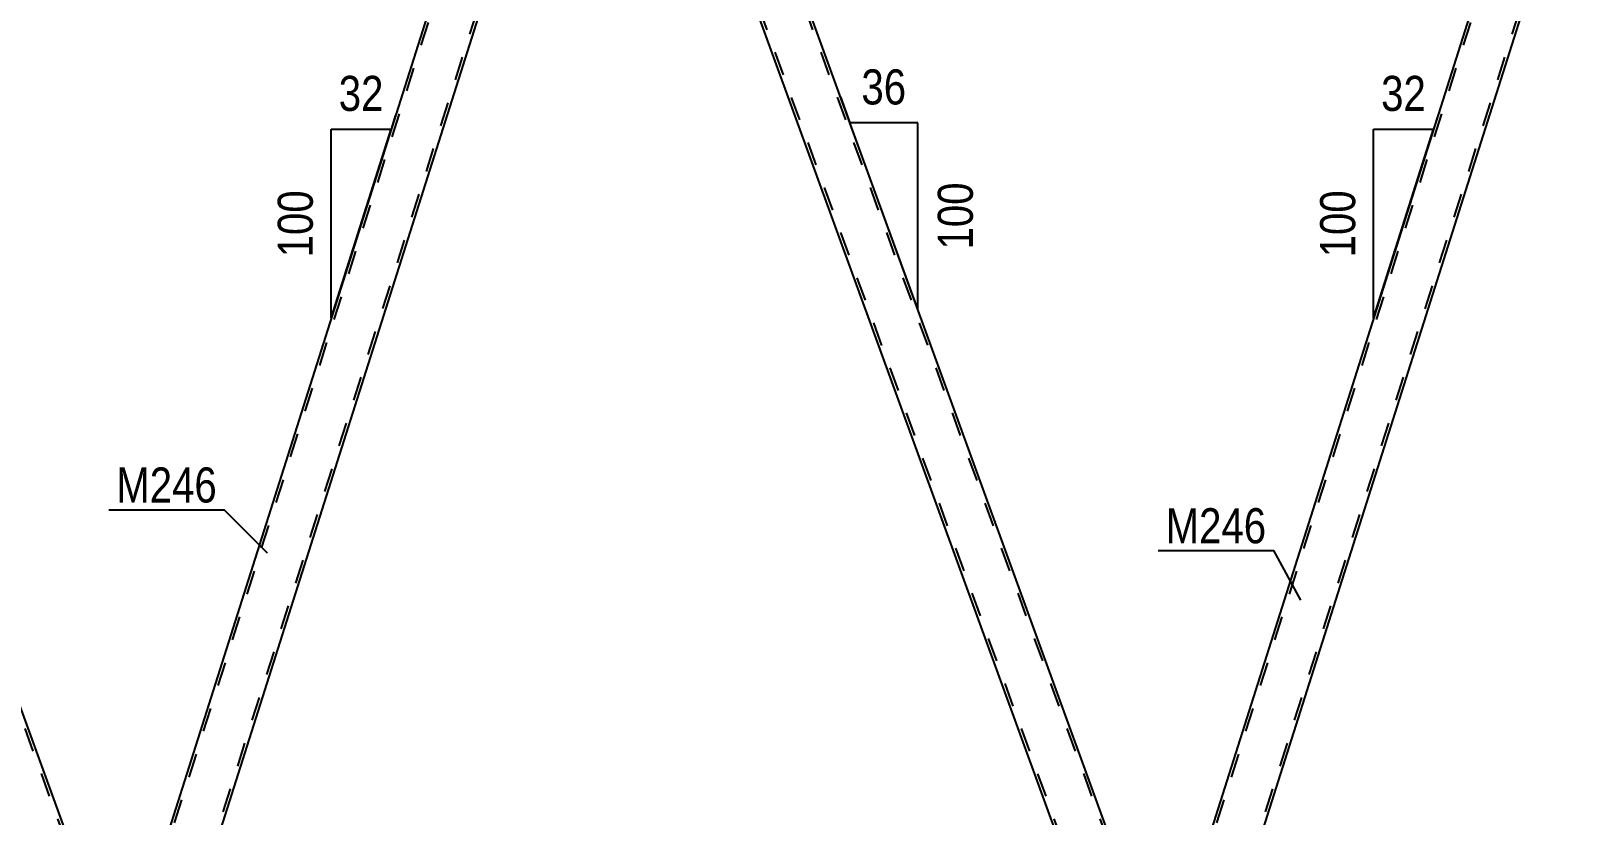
# Model space of a CAD drawing. Header units: millimetres. Extents: x -834 to 355, y -855 to -14.
# Drawn here: x -442.4 to -316.7, y -367.3 to -303.2 of the extents above; entities that cross this region are included whole.
import ezdxf

# ---------------------------------------------------------------- set-up
doc = ezdxf.new("R2010")
doc.units = ezdxf.units.MM
doc.linetypes.add('DXK_LINE_DOT2', pattern=[3.9198, 1.9599, -1.9599])
doc.styles.add('Arial Narrow', font='ARIALN.TTF', dxfattribs={"height": 0.2})

# ---------------------------------------------------------------- blocks, each defined once
blk = doc.blocks.new('Part-570384938-35296 - 35208')
at = {"color": 7, "linetype": 'DXK_LINE_DOT2'}
for p, q in [((-392.07, -265.12), (-396.32, -265.12)), ((-396.32, -265.12), (-396.28, -265.12)), ((-395.16, -268.33), (-396.32, -265.12)), ((-352.75, -384.12), (-396.07, -265.12)), ((-349.01, -384.12), (-392.32, -265.12)), ((-391.92, -265.52), (-392.07, -265.12)), ((-348.75, -384.12), (-349.92, -380.92)), ((-353.01, -384.12), (-353.16, -383.72)), ((-353.01, -384.12), (-348.75, -384.12))]:
    blk.add_line(p, q, dxfattribs=at)
at = {"color": 2, "linetype": 'Continuous'}
for p, q in [((-349.92, -380.92), (-391.92, -265.52)), ((-353.16, -383.72), (-395.16, -268.33))]:
    blk.add_line(p, q, dxfattribs=at)
blk = doc.blocks.new('Part-570384938-35290 - 35208')
at = {"color": 7, "linetype": 'DXK_LINE_DOT2'}
for p, q in [((-312.95, -265.12), (-349.78, -381.29)), ((-313.2, -265.12), (-313.33, -265.52)), ((-311.19, -265.12), (-313.2, -265.12)), ((-313.2, -265.12), (-313.16, -265.12)), ((-311.04, -265.52), (-311.19, -265.12)), ((-310.16, -267.96), (-346.99, -384.12)), ((-310.02, -268.33), (-310.24, -267.73)), ((-348.75, -384.12), (-348.9, -383.72)), ((-346.74, -384.12), (-348.75, -384.12)), ((-346.61, -383.72), (-346.74, -384.12))]:
    blk.add_line(p, q, dxfattribs=at)
at = {"color": 2, "linetype": 'Continuous'}
for p, q in [((-313.33, -265.52), (-349.92, -380.92)), ((-310.29, -267.59), (-311.04, -265.52)), ((-310.02, -268.33), (-310.29, -267.59)), ((-310.02, -268.33), (-346.61, -383.72)), ((-348.9, -383.72), (-349.92, -380.92))]:
    blk.add_line(p, q, dxfattribs=at)
blk = doc.blocks.new('Part-570384938-35291 - 35208')
at = {"color": 7, "linetype": 'DXK_LINE_DOT2'}
for p, q in [((-398.08, -265.12), (-434.92, -381.29)), ((-398.34, -265.12), (-398.46, -265.52)), ((-396.32, -265.12), (-398.34, -265.12)), ((-398.34, -265.12), (-398.3, -265.12)), ((-396.18, -265.52), (-396.32, -265.12)), ((-395.29, -267.96), (-432.13, -384.12)), ((-395.16, -268.33), (-395.37, -267.73)), ((-433.89, -384.12), (-434.03, -383.72)), ((-431.87, -384.12), (-433.89, -384.12)), ((-431.75, -383.72), (-431.87, -384.12))]:
    blk.add_line(p, q, dxfattribs=at)
at = {"color": 2, "linetype": 'Continuous'}
for p, q in [((-398.46, -265.52), (-435.05, -380.92)), ((-395.42, -267.59), (-396.18, -265.52)), ((-395.16, -268.33), (-395.42, -267.59)), ((-395.16, -268.33), (-431.75, -383.72)), ((-434.03, -383.72), (-435.05, -380.92))]:
    blk.add_line(p, q, dxfattribs=at)
blk = doc.blocks.new('Part-570384938-35297 - 35208')
at = {"color": 7, "linetype": 'DXK_LINE_DOT2'}
for p, q in [((-477.2, -265.12), (-481.46, -265.12)), ((-481.46, -265.12), (-481.42, -265.12)), ((-480.29, -268.33), (-481.46, -265.12)), ((-437.89, -384.12), (-481.2, -265.12)), ((-434.14, -384.12), (-477.45, -265.12)), ((-477.05, -265.52), (-477.2, -265.12)), ((-433.89, -384.12), (-435.05, -380.92)), ((-438.14, -384.12), (-438.29, -383.72)), ((-438.14, -384.12), (-433.89, -384.12))]:
    blk.add_line(p, q, dxfattribs=at)
at = {"color": 2, "linetype": 'Continuous'}
for p, q in [((-435.05, -380.92), (-477.05, -265.52)), ((-438.29, -383.72), (-480.29, -268.33))]:
    blk.add_line(p, q, dxfattribs=at)
blk = doc.blocks.new('AngleDimension-570384938-39097 - 35208')
at = {"color": 7, "linetype": 'Continuous'}
for p, q in [((-412.61, -310.13), (-412.95, -311.22)), ((-417.85, -311.22), (-412.95, -311.22)), ((-417.85, -326.66), (-412.95, -311.22)), ((-417.85, -326.66), (-417.85, -311.22))]:
    blk.add_line(p, q, dxfattribs=at)
at = {"color": 0}
blk.add_wipeout([(-418.75, -315.59), (-422.95, -315.59), (-422.95, -322.28), (-418.75, -322.28)], dxfattribs=at)
at = {"color": 3, "style": 'Arial Narrow'}
blk.add_text('100', height=2.863, rotation=90.0002, dxfattribs=at).set_placement((-419.35, -321.68))
at = {"color": 0}
blk.add_wipeout([(-412.97, -310.32), (-412.97, -306.12), (-417.83, -306.12), (-417.83, -310.32)], dxfattribs=at)
at = {"color": 3, "style": 'Arial Narrow'}
blk.add_text('32', height=2.863, dxfattribs=at).set_placement((-417.23, -309.72))
blk = doc.blocks.new('AngleDimension-570384938-39124 - 35208')
at = {"color": 7, "linetype": 'Continuous'}
for p, q in [((-376.25, -308.57), (-375.48, -310.69)), ((-369.94, -310.69), (-375.48, -310.69)), ((-369.94, -325.91), (-375.48, -310.69)), ((-369.94, -325.91), (-369.94, -310.69))]:
    blk.add_line(p, q, dxfattribs=at)
at = {"color": 0}
blk.add_wipeout([(-364.84, -314.96), (-369.04, -314.96), (-369.04, -321.64), (-364.84, -321.64)], dxfattribs=at)
at = {"color": 3, "style": 'Arial Narrow'}
blk.add_text('100', height=2.863, rotation=90.0002, dxfattribs=at).set_placement((-365.44, -321.04))
at = {"color": 0}
blk.add_wipeout([(-370.28, -309.79), (-370.28, -305.59), (-375.14, -305.59), (-375.14, -309.79)], dxfattribs=at)
at = {"color": 3, "style": 'Arial Narrow'}
blk.add_text('36', height=2.863, dxfattribs=at).set_placement((-374.54, -309.19))
blk = doc.blocks.new('AngleDimension-570384938-39126 - 35208')
at = {"color": 7, "linetype": 'Continuous'}
for p, q in [((-327.47, -310.13), (-327.82, -311.22)), ((-332.71, -311.22), (-327.82, -311.22)), ((-332.71, -326.66), (-327.82, -311.22)), ((-332.71, -326.66), (-332.71, -311.22))]:
    blk.add_line(p, q, dxfattribs=at)
at = {"color": 0}
blk.add_wipeout([(-333.61, -315.59), (-337.81, -315.59), (-337.81, -322.28), (-333.61, -322.28)], dxfattribs=at)
at = {"color": 3, "style": 'Arial Narrow'}
blk.add_text('100', height=2.863, rotation=90.0002, dxfattribs=at).set_placement((-334.21, -321.68))
at = {"color": 0}
blk.add_wipeout([(-327.84, -310.32), (-327.84, -306.12), (-332.69, -306.12), (-332.69, -310.32)], dxfattribs=at)
at = {"color": 3, "style": 'Arial Narrow'}
blk.add_text('32', height=2.863, dxfattribs=at).set_placement((-332.09, -309.72))
blk = doc.blocks.new('Mark-570384938-38950 - 35208')
at = {"color": 0}
blk.add_wipeout([(-427.18, -341.71), (-427.18, -338.71), (-435.4, -338.71), (-435.4, -341.71)], dxfattribs=at)
blk.add_wipeout([(-427.18, -341.71), (-427.18, -338.71), (-435.4, -338.71), (-435.4, -341.71)], dxfattribs=at)
at = {"color": 30, "linetype": 'Continuous'}
for p in [(-436, -342.31), (-423.04, -345.84)]:
    blk.add_line(p, (-426.58, -342.31), dxfattribs=at)
at = {"color": 3, "style": 'Arial Narrow'}
blk.add_text('M246', height=2.863, dxfattribs=at).set_placement((-435.4, -341.71))
blk = doc.blocks.new('Mark-570384938-38947 - 35208')
at = {"color": 0}
blk.add_wipeout([(-341.46, -345.04), (-341.46, -342.04), (-349.69, -342.04), (-349.69, -345.04)], dxfattribs=at)
blk.add_wipeout([(-341.46, -345.04), (-341.46, -342.04), (-349.69, -342.04), (-349.69, -345.04)], dxfattribs=at)
at = {"color": 30, "linetype": 'Continuous'}
for p in [(-350.29, -345.64), (-338.64, -349.68)]:
    blk.add_line(p, (-340.86, -345.64), dxfattribs=at)
at = {"color": 3, "style": 'Arial Narrow'}
blk.add_text('M246', height=2.863, dxfattribs=at).set_placement((-349.69, -345.04))

msp = doc.modelspace()

# ---------------------------------------------------------------- block references
for name in ['Part-570384938-35297 - 35208', 'Part-570384938-35291 - 35208', 'Part-570384938-35296 - 35208', 'Part-570384938-35290 - 35208']:
    msp.add_blockref(name, (0, 0))

# ---------------------------------------------------------------- next in the draw order: block references
for name in ['AngleDimension-570384938-39097 - 35208', 'AngleDimension-570384938-39124 - 35208', 'AngleDimension-570384938-39126 - 35208', 'Mark-570384938-38950 - 35208', 'Mark-570384938-38947 - 35208']:
    msp.add_blockref(name, (0, 0))

doc.saveas('drawing.dxf')
